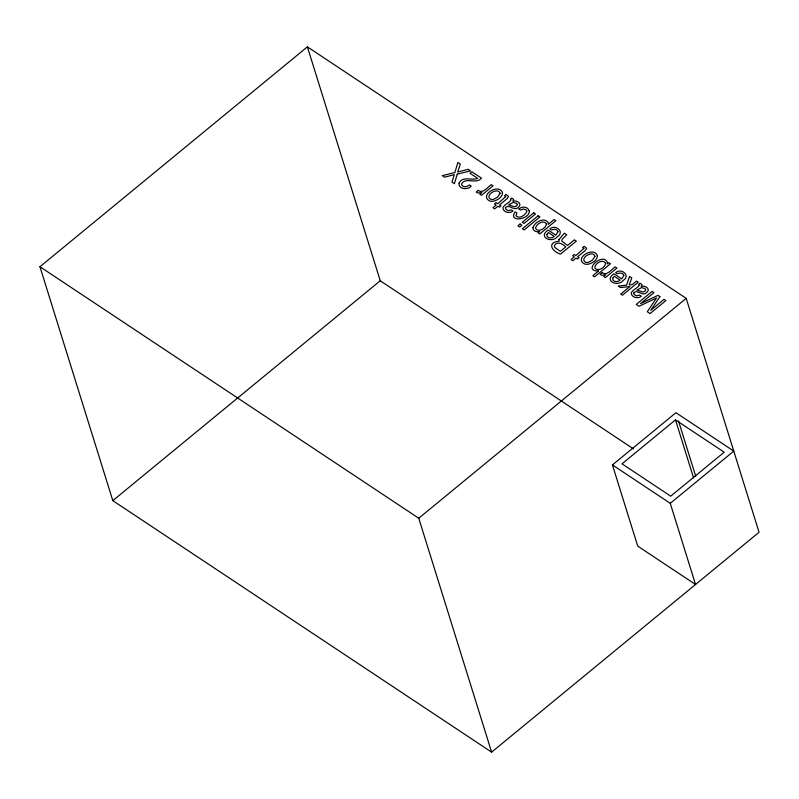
<?xml version="1.0" encoding="UTF-8"?>
<svg xmlns="http://www.w3.org/2000/svg" width="799" height="799" viewBox="0 0 799 799"><rect width="100%" height="100%" fill="white"/><g stroke="black" fill="none" stroke-linecap="round" stroke-linejoin="round"><path stroke-width="1.2" d="M39.95 266.736L307.385 46.851L686.191 298.357L759.05 532.264L491.615 752.149L112.809 500.643L39.95 266.736L418.756 518.241L491.615 752.149M112.809 500.643L380.244 280.759L307.385 46.851M418.756 518.241L686.191 298.357M612.434 464.928L675.944 412.703L733.772 451.105L670.261 503.32L695.539 584.488L637.712 546.087L612.434 464.928L670.261 503.32M675.495 419.865L622.012 463.829L670.711 496.169L724.194 452.194L675.495 419.865L693.542 477.802M380.244 280.759L633.467 448.888M678.501 420.943L695.729 476.224M532.963 227.645C532.553 231.101 536.898 232.389 539.605 231.52L538.077 232.779L539.794 233.917L555.864 220.704L554.106 219.535L548.214 224.369L548.274 222.761C544.399 216.659 534.601 222.082 532.963 227.645M546.486 223.91C546.107 228.174 538.296 233.088 535.53 228.344C535.989 224.12 543.61 219.256 546.486 223.91M502.521 192.839C502.391 197.393 497.457 200.239 493.482 201.188A6.582 4.654 -17.3 0 1 489.338 200.839C479.17 194.956 499.195 182.871 502.521 192.839M597.392 255.82C597.262 260.374 592.329 263.221 588.354 264.179A6.582 4.654 -17.3 0 1 584.209 263.82C574.042 257.937 594.066 245.862 597.392 255.82M605.622 263.28C605.203 267.555 597.972 272.109 594.776 267.935C594.646 263.56 602.846 258.387 605.622 263.28M558.891 239.63L559.17 241.278C547.165 241.937 551.09 251.096 560.508 254.122L576.329 241.118L574.381 239.83L567.6 245.403L561.687 241.048L562.096 239.291L566.761 234.766L564.364 233.178L558.891 239.63M529.268 210.766C530.216 219.875 507.465 222.741 515.115 211.855L516.833 212.993L515.974 215.84C519.36 219.425 524.923 215.271 526.701 211.895A3.286 2.327 -17.3 0 0 526.381 210.037L523.305 208.978L520.399 210.057L518.691 208.919L521.188 207.62A5.473 3.875 -17.3 0 1 524.603 207.171L527.58 208.259L529.268 210.766M505.707 196.634L497.747 203.735L496.069 202.616L494.491 203.925L496.169 205.033L492.943 207.68L494.731 208.869L497.947 206.222L499.375 207.161L500.953 205.862L499.535 204.924L507.165 198.641L508.563 196.434L506.027 194.437L504.489 195.695L505.707 196.634M583.829 248.499L575.869 255.6L574.191 254.491L572.613 255.79L574.291 256.908L571.065 259.555L572.853 260.734L576.069 258.087L577.497 259.036L579.075 257.727L577.657 256.789L585.287 250.506L586.686 248.309L584.149 246.312L582.611 247.57L583.829 248.499M557.972 231.71L555.844 235.176L548.154 230.062C537.587 236.973 551.759 243.645 557.342 236.754C565.203 231.97 555.495 223.93 549.832 228.904L551.56 230.052C553.607 228.844 557.253 229.043 557.972 231.71M623.819 275.425L621.692 278.891L614.002 273.777C603.435 280.699 617.607 287.37 623.19 280.469C631.04 275.685 621.332 267.645 615.679 272.619L617.407 273.777C619.455 272.559 623.1 272.769 623.819 275.425M505.457 207.66L505.807 209.248L508.134 210.666L511.3 209.847L512.948 210.946C509.892 214.192 502.381 212.035 502.971 207.34C504.818 204.135 509.502 202.976 511.08 199.82C509.762 199.221 510.641 198.791 511.62 198.072L513.637 199.39L512.878 201.268C516.464 199.71 522.796 203.825 518.471 207.201C514.476 211.935 508.903 203.465 505.457 207.66M633.807 292.873L634.156 294.471L636.483 295.88L639.649 295.061L641.297 296.159C638.241 299.405 630.731 297.248 631.32 292.564C633.168 289.358 637.852 288.199 639.43 285.033C638.111 284.444 638.99 284.015 639.969 283.295L641.987 284.604L641.227 286.481C644.813 284.923 651.145 289.038 646.82 292.414C642.825 297.148 637.252 288.679 633.807 292.873M500.064 193.368L497.617 197.103L493.602 199.301A3.645 2.577 -17.3 0 1 490.736 199.291C484.014 195.595 497.977 186.537 500.064 193.368M594.935 256.349L592.478 260.084L588.473 262.292A3.645 2.577 -17.3 0 1 585.597 262.272C578.885 258.586 592.838 249.528 594.935 256.349M607.5 262.941L607.33 263.89L608.798 262.681L610.426 263.76L594.556 276.814L592.848 275.675L598.581 270.951C581.302 271.47 603.774 251.046 607.5 262.941M517.343 204.554L516.583 206.012L514.796 206.801L508.623 204.894L513.128 202.417L516.504 203.276L517.343 204.554M645.702 289.767L644.933 291.226L643.145 292.015L636.973 290.107L641.477 287.63L644.863 288.489L645.702 289.767M546.916 234.516C546.027 238.521 552.299 238.661 554.256 236.404L548.424 232.529L546.916 234.516M612.763 278.242C611.874 282.237 618.146 282.387 620.104 280.119L614.271 276.254L612.763 278.242M554.406 245.543L554.816 247.49L560.399 251.315L565.812 246.871C562.975 244.065 557.063 240.689 554.406 245.543M459.105 183.061C457.867 189.363 468.034 190.252 471.2 186.107L469.403 184.919C467.395 186.806 463.71 187.725 461.832 185.158L461.562 184.1C465.388 176.519 476.174 184.739 481.487 178.157L471.849 171.755L470.022 173.263L477.692 178.347C471.859 180.924 462.621 175.61 459.105 183.061M457.278 174.122L454.401 183.67L451.954 182.052L454.331 174.631L444.634 177.188L442.306 175.65L454.851 172.514L457.887 162.487L460.314 164.095L457.697 172.015L468.184 169.318L470.541 170.886L457.278 174.122M629.522 276.434L626.546 285.183L618.216 286.062L620.463 287.56L629.892 286.541L620.713 294.092L622.411 295.221L638.221 282.217L636.533 281.088L632.199 284.644L629.232 284.883L631.769 277.932L629.522 276.434M659.944 296.639L650.736 310.352L664.029 299.345L665.897 300.584L650.076 313.588L647.28 311.74L656.518 297.997L639.04 306.257L636.274 304.429L652.094 291.425L653.942 292.654L640.558 303.59L658.006 295.35L659.944 296.639M478.241 190.402L476.194 192.08L477.912 192.988L481.827 192.549L479.829 194.187L481.507 195.306L493.043 185.817L491.275 184.649C487.869 186.786 482.986 194.117 478.241 190.402M520.089 224.02L517.892 225.827L519.69 227.016L521.887 225.218L520.089 224.02M533.712 212.824L522.236 222.262L524.024 223.45L535.5 214.012L533.712 212.824M538.146 215.77L522.336 228.774L524.094 229.952L539.914 216.948L538.146 215.77M602.136 272.649L600.089 274.337L601.797 275.246L605.712 274.806L603.724 276.444L605.402 277.563L616.928 268.074L615.17 266.906C611.764 269.043 606.87 276.374 602.136 272.649"/></g></svg>
